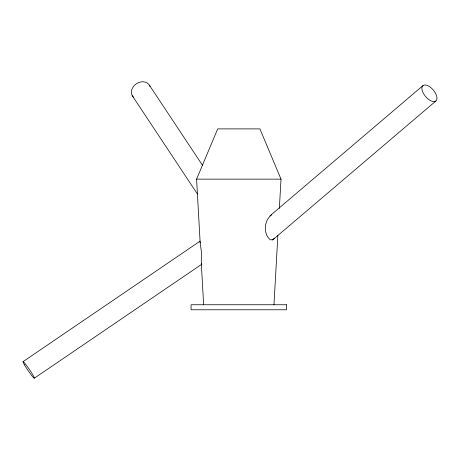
<?xml version="1.0" encoding="UTF-8"?>
<svg xmlns="http://www.w3.org/2000/svg" width="460" height="460" viewBox="0 0 460 460"><rect width="100%" height="100%" fill="white"/><g stroke="black" fill="none" stroke-linecap="round" stroke-linejoin="round"><path stroke-width="0.69" d="M273.97 304.75L277.851 235.52M279.369 208.403L281.008 179.141L259.906 128.892L217.701 128.892L196.592 179.141L200.163 242.805L201.342 251.47L201.313 263.379L203.63 304.75M200.163 242.805L200.226 242.202M274.195 238.211L273.24 239.436L270.514 239.901C262.919 234.301 264.034 220.047 271.642 214.895M269.899 215.889L422.981 85.606M272.435 240.114L435.907 100.993A10.051 5.037 49.6 0 0 429.605 86.71A10.051 5.037 49.6 0 0 422.815 92.195A10.051 5.037 49.6 0 0 435.907 100.993M23 361.681L200.117 241.115M34.379 378.172L201.428 264.465M196.592 179.141L281.008 179.141M201.808 264.207L201.313 263.379M149.368 85.152L202.549 165.381M132.296 95.749L197.38 193.942M133.653 97.353A10.051 8.038 -33.5 0 1 136.338 83.783A10.051 8.038 -33.5 0 1 149.954 86.434M286.534 304.75L191.067 304.75L191.067 309.775L286.534 309.775L286.534 304.75M24.489 364.878A10.051 0.834 55.8 0 0 34.12 378.178A10.051 0.834 55.8 0 0 27.462 366.729A10.051 0.834 55.8 0 0 24.489 364.878"/></g></svg>
